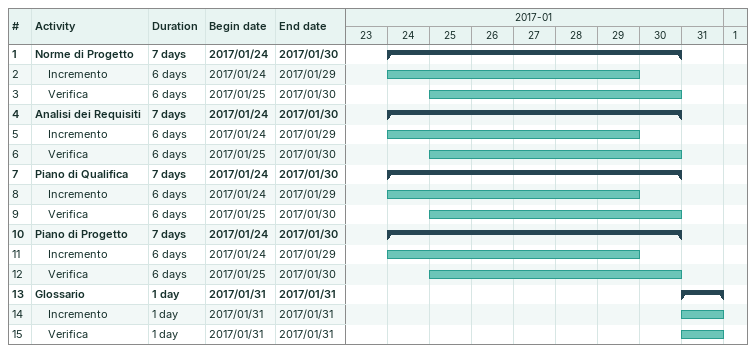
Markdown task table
| ID | Level | Task | Duration | Start | Finish |
|---|---|---|---|---|---|
| 1 | 1 | **Norme di Progetto** | 7d | 2017-01-24 | 2017-01-30 |
| 2 | 2 | Incremento | 6d | 2017-01-24 | 2017-01-29 |
| 3 | 2 | Verifica | 6d | 2017-01-25 | 2017-01-30 |
| 4 | 1 | **Analisi dei Requisiti** | 7d | 2017-01-24 | 2017-01-30 |
| 5 | 2 | Incremento | 6d | 2017-01-24 | 2017-01-29 |
| 6 | 2 | Verifica | 6d | 2017-01-25 | 2017-01-30 |
| 7 | 1 | **Piano di Qualifica** | 7d | 2017-01-24 | 2017-01-30 |
| 8 | 2 | Incremento | 6d | 2017-01-24 | 2017-01-29 |
| 9 | 2 | Verifica | 6d | 2017-01-25 | 2017-01-30 |
| 10 | 1 | **Piano di Progetto** | 7d | 2017-01-24 | 2017-01-30 |
| 11 | 2 | Incremento | 6d | 2017-01-24 | 2017-01-29 |
| 12 | 2 | Verifica | 6d | 2017-01-25 | 2017-01-30 |
| 13 | 1 | **Glossario** | 1d | 2017-01-31 | 2017-01-31 |
| 14 | 2 | Incremento | 1d | 2017-01-31 | 2017-01-31 |
| 15 | 2 | Verifica | 1d | 2017-01-31 | 2017-01-31 |
